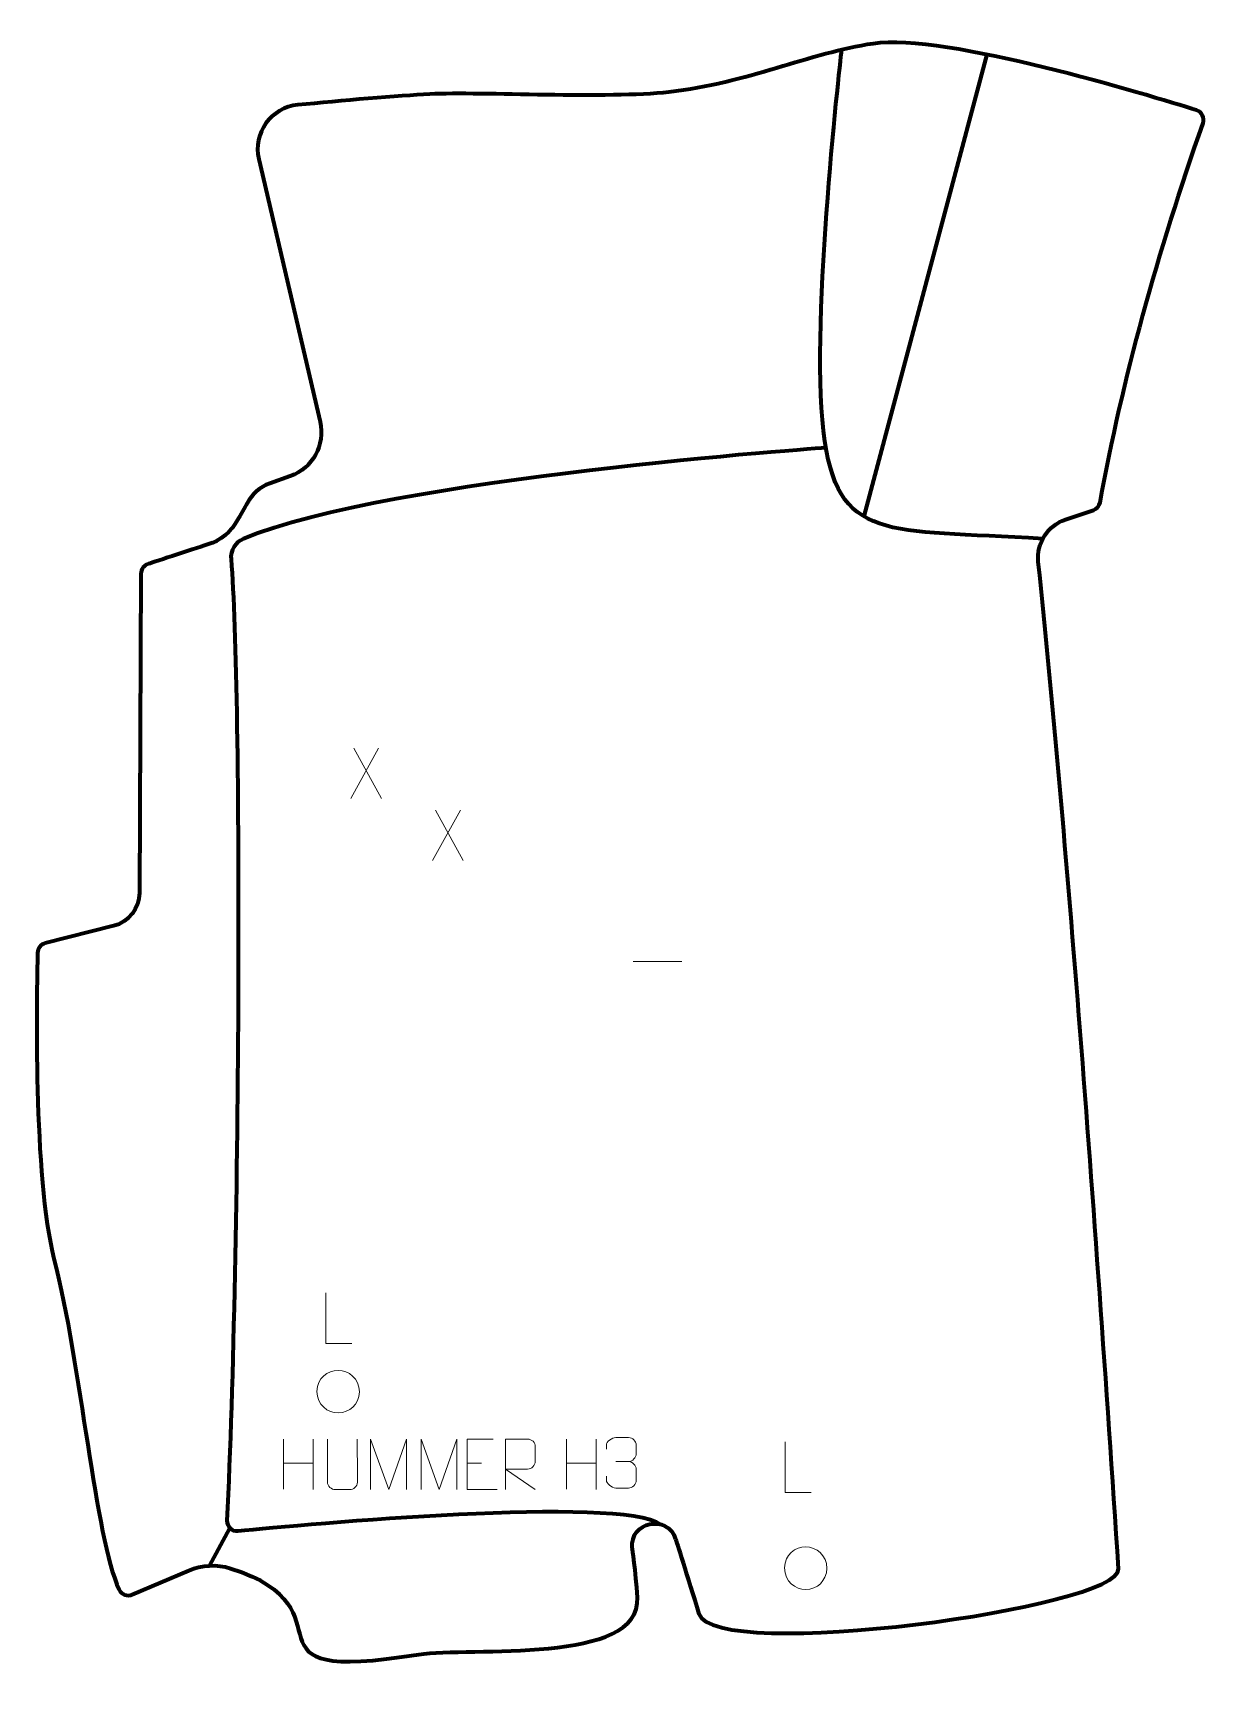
# Model space of a CAD drawing. Header units: millimetres. Extents: x -290 to 289, y -399 to 419.
import ezdxf

# ---------------------------------------------------------------- set-up
doc = ezdxf.new("R2010")
doc.units = ezdxf.units.MM
doc.header["$MEASUREMENT"] = 0
for name, color, linetype in [('layer 1', 7, 'Continuous'), ('layer 2', 7, 'Continuous'), ('layer 3', 7, 'Continuous')]:
    doc.layers.add(name, color=color, linetype=linetype)

msp = doc.modelspace()

# ---------------------------------------------------------------- linework, layer by layer
at = {"layer": 'layer 1', "color": 250, "lineweight": 9}
msp.add_open_spline([(6.4876, -40.6671), (6.4876, -40.6671), (30.4656, -40.6671), (30.4656, -40.6671)], degree=3, dxfattribs=at)
for points, knots in [([(-150.0276, -253.3382), (-149.9569, -246.6978), (-144.6829, -242.8518), (-139.5276, -242.9488), (-139.5276, -242.9488), (-134.3723, -242.8518), (-129.0983, -246.9152), (-129.0276, -253.5556), (-129.0276, -253.5556), (-129.3978, -259.8849), (-133.8397, -263.9156), (-139.5276, -263.945), (-139.5276, -263.945), (-144.6829, -264.042), (-149.9569, -259.9786), (-150.0276, -253.3382)], [0, 0, 0, 0, 0.2, 0.2, 0.2, 0.2, 0.4, 0.4, 0.4, 0.4, 0.6, 0.6, 0.6, 0.6, 1, 1, 1, 1]), ([(94.5084, -303.3108), (94.5084, -303.3108), (81.5593, -303.3108), (81.5593, -303.3108), (81.5593, -303.3108), (81.5593, -303.3108), (81.5593, -278.3572), (81.5593, -278.3572)], [0, 0, 0, 0, 0.33333333, 0.33333333, 0.33333333, 0.33333333, 1, 1, 1, 1]), ([(81.2955, -340.6959), (81.3662, -334.0555), (86.6402, -330.2095), (91.7955, -330.3065), (91.7955, -330.3065), (96.9508, -330.2095), (102.2248, -334.2729), (102.2955, -340.9133), (102.2955, -340.9133), (101.9253, -347.2426), (97.4834, -351.2733), (91.7955, -351.3027), (91.7955, -351.3027), (86.6402, -351.3997), (81.3662, -347.3363), (81.2955, -340.6959)], [0, 0, 0, 0, 0.2, 0.2, 0.2, 0.2, 0.4, 0.4, 0.4, 0.4, 0.6, 0.6, 0.6, 0.6, 1, 1, 1, 1])]:
    msp.add_open_spline(points, degree=3, knots=knots, dxfattribs=at)
at = {"layer": 'layer 2', "color": 12, "lineweight": 200}
msp.add_open_spline([(-192.7657, -340.887), (-199.5677, -338.7431), (-206.9192, -339.1481), (-213.4766, -341.9506), (-213.4766, -341.9506), (-213.4766, -341.9506), (-241.3567, -353.866), (-241.3567, -353.866), (-241.3567, -353.866), (-243.825, -354.9208), (-246.6998, -353.848), (-247.8393, -351.4188), (-247.8393, -351.4188), (-259.8365, -325.8456), (-266.63, -240.1516), (-280.1004, -187.8114), (-280.1004, -187.8114), (-290.4636, -147.5439), (-288.6941, -56.0313), (-288.1776, -36.3336), (-288.1776, -36.3336), (-288.1191, -34.0977), (-286.5799, -32.1757), (-284.4103, -31.625), (-284.4103, -31.625), (-284.4103, -31.625), (-250.6221, -23.0511), (-250.6221, -23.0511), (-250.6221, -23.0511), (-243.1121, -21.1454), (-237.8419, -14.407), (-237.8066, -6.6653), (-237.8066, -6.6653), (-237.8066, -6.6653), (-237.0869, 151.2211), (-237.0869, 151.2211), (-237.0869, 151.2211), (-237.0768, 153.433), (-235.6121, 155.3751), (-233.4868, 155.9945), (-233.4868, 155.9945), (-233.4868, 155.9945), (-211.4799, 163.2819), (-204.0959, 165.5587), (-204.0959, 165.5587), (-197.7067, 167.5286), (-192.4542, 171.9344), (-189.2679, 177.8075), (-189.2679, 177.8075), (-188.1288, 179.9069), (-185.6604, 183.9991), (-184.5132, 186.0939), (-184.5132, 186.0939), (-182.0617, 190.5703), (-178.2097, 194.1182), (-173.3965, 195.8249), (-173.3965, 195.8249), (-173.3965, 195.8249), (-163.2082, 199.437), (-163.2082, 199.437), (-163.2082, 199.437), (-152.1758, 203.3483), (-145.8438, 214.9155), (-148.4991, 226.307), (-148.4991, 226.307), (-148.4991, 226.307), (-178.7862, 356.2552), (-178.7862, 356.2552), (-178.7862, 356.2552), (-181.8067, 369.2145), (-172.7046, 381.8619), (-159.4476, 383.1231), (-159.4476, 383.1231), (-138.4411, 385.1219), (-109.49, 387.7251), (-94.2324, 388.4345), (-94.2324, 388.4345), (-68.5336, 389.6287), (-5.8058, 386.0653), (24.1016, 389.4336), (24.1016, 389.4336), (62.9484, 393.8087), (93.6267, 408.7817), (125.1033, 413.4098), (125.1033, 413.4098), (160.9095, 418.6743), (261.6653, 387.8581), (285.1275, 380.4529), (285.1275, 380.4529), (287.8238, 379.602), (289.2741, 376.6902), (288.3357, 374.0246), (288.3357, 374.0246), (265.8091, 310.0247), (248.554, 247.4437), (237.3879, 186.5017), (237.3879, 186.5017), (237.0616, 184.7184), (235.7983, 183.2519), (234.0802, 182.6688), (234.0802, 182.6688), (234.0802, 182.6688), (220.3081, 177.9955), (220.3081, 177.9955), (220.3081, 177.9955), (211.4749, 174.998), (205.8873, 166.2992), (206.8454, 157.0275), (206.8454, 157.0275), (221.3638, 16.5078), (234.3084, -155.6629), (246.5347, -341.0955), (246.5347, -341.0955), (247.8145, -360.516), (46.6324, -387.7828), (38.9707, -363.3354), (38.9707, -363.3354), (33.3164, -345.2928), (27.4258, -326.4968), (27.4258, -326.4968), (27.4258, -326.4968), (23.4624, -313.8508), (4.6286, -317.7239), (5.9861, -330.9062), (5.9861, -330.9062), (5.9861, -330.9062), (7.68, -341.8761), (8.5019, -355.3358), (8.5019, -355.3358), (10.5468, -388.8244), (-74.6917, -379.5437), (-99.5822, -383.4765), (-99.5822, -383.4765), (-195.1406, -398.5751), (-128.5873, -361.1097), (-192.7657, -340.887)], degree=3, knots=[0, 0, 0, 0, 0.02857143, 0.02857143, 0.02857143, 0.02857143, 0.05714286, 0.05714286, 0.05714286, 0.05714286, 0.08571429, 0.08571429, 0.08571429, 0.08571429, 0.11428571, 0.11428571, 0.11428571, 0.11428571, 0.14285714, 0.14285714, 0.14285714, 0.14285714, 0.17142857, 0.17142857, 0.17142857, 0.17142857, 0.2, 0.2, 0.2, 0.2, 0.22857143, 0.22857143, 0.22857143, 0.22857143, 0.25714286, 0.25714286, 0.25714286, 0.25714286, 0.28571429, 0.28571429, 0.28571429, 0.28571429, 0.31428571, 0.31428571, 0.31428571, 0.31428571, 0.34285714, 0.34285714, 0.34285714, 0.34285714, 0.37142857, 0.37142857, 0.37142857, 0.37142857, 0.4, 0.4, 0.4, 0.4, 0.42857143, 0.42857143, 0.42857143, 0.42857143, 0.45714286, 0.45714286, 0.45714286, 0.45714286, 0.48571429, 0.48571429, 0.48571429, 0.48571429, 0.51428571, 0.51428571, 0.51428571, 0.51428571, 0.54285714, 0.54285714, 0.54285714, 0.54285714, 0.57142857, 0.57142857, 0.57142857, 0.57142857, 0.6, 0.6, 0.6, 0.6, 0.62857143, 0.62857143, 0.62857143, 0.62857143, 0.65714286, 0.65714286, 0.65714286, 0.65714286, 0.68571429, 0.68571429, 0.68571429, 0.68571429, 0.71428571, 0.71428571, 0.71428571, 0.71428571, 0.74285714, 0.74285714, 0.74285714, 0.74285714, 0.77142857, 0.77142857, 0.77142857, 0.77142857, 0.8, 0.8, 0.8, 0.8, 0.82857143, 0.82857143, 0.82857143, 0.82857143, 0.85714286, 0.85714286, 0.85714286, 0.85714286, 0.88571429, 0.88571429, 0.88571429, 0.88571429, 0.91428571, 0.91428571, 0.91428571, 0.91428571, 0.94285714, 0.94285714, 0.94285714, 0.94285714, 1, 1, 1, 1], dxfattribs=at)
at = {"layer": 'layer 2', "color": 250, "lineweight": 9}
for points in [[(-119.5601, 64.9379), (-119.5601, 64.9379), (-133.3007, 40.0421), (-133.3007, 40.0421)], [(-131.8461, 64.9379), (-131.8461, 64.9379), (-118.1055, 39.9844), (-118.1055, 39.9844)], [(-79.0575, 34.1858), (-79.0575, 34.1858), (-92.7981, 9.29), (-92.7981, 9.29)], [(-91.3435, 34.1858), (-91.3435, 34.1858), (-77.6029, 9.2323), (-77.6029, 9.2323)], [(-166.5241, -276.9442), (-166.5241, -276.9442), (-166.5241, -301.7217), (-166.5241, -301.7217)], [(-151.8808, -276.9442), (-151.8808, -276.9442), (-151.8808, -301.8977), (-151.8808, -301.8977)], [(-26.5241, -276.9442), (-26.5241, -276.9442), (-26.5241, -301.7217), (-26.5241, -301.7217)], [(-11.8808, -276.9442), (-11.8808, -276.9442), (-11.8808, -301.8977), (-11.8808, -301.8977)], [(-166.5241, -288.8265), (-166.5241, -288.8265), (-151.8808, -288.8261), (-151.8808, -288.8261)], [(-75.7032, -288.8165), (-75.7032, -288.8165), (-68.5351, -288.8165), (-68.5351, -288.8165)], [(-26.5241, -288.8265), (-26.5241, -288.8265), (-11.8808, -288.8261), (-11.8808, -288.8261)], [(-2.1197, -288.1048), (-2.1197, -288.1048), (4.0767, -288.1048), (4.0767, -288.1048)]]:
    msp.add_open_spline(points, degree=3, dxfattribs=at)
for points, knots in [([(-132.6805, -229.5803), (-132.6805, -229.5803), (-145.6296, -229.5803), (-145.6296, -229.5803), (-145.6296, -229.5803), (-145.6296, -229.5803), (-145.6296, -204.6267), (-145.6296, -204.6267)], [0, 0, 0, 0, 0.33333333, 0.33333333, 0.33333333, 0.33333333, 1, 1, 1, 1]), ([(-130.0787, -276.9404), (-130.0791, -282.4799), (-129.9833, -292.6817), (-129.9829, -298.2221), (-129.9829, -298.2221), (-130.1227, -300.4616), (-131.7999, -301.8878), (-133.9476, -301.8983), (-133.9476, -301.8983), (-136.2795, -301.8979), (-138.6114, -301.8979), (-140.9429, -301.8983), (-140.9429, -301.8983), (-142.8679, -301.9998), (-144.84, -300.1833), (-144.8288, -298.2388), (-144.8288, -298.2388), (-144.8285, -292.6769), (-144.7331, -282.5015), (-144.7335, -276.9404)], [0, 0, 0, 0, 0.16666667, 0.16666667, 0.16666667, 0.16666667, 0.33333333, 0.33333333, 0.33333333, 0.33333333, 0.5, 0.5, 0.5, 0.5, 0.66666667, 0.66666667, 0.66666667, 0.66666667, 1, 1, 1, 1]), ([(-123.4621, -301.8977), (-123.4621, -301.8977), (-123.4621, -276.9398), (-123.4621, -276.9398), (-123.4621, -276.9398), (-123.4621, -276.9398), (-114.537, -301.8977), (-114.537, -301.8977), (-114.537, -301.8977), (-114.537, -301.8977), (-105.7771, -276.9403), (-105.7771, -276.9403), (-105.7771, -276.9403), (-105.7771, -276.9403), (-105.7771, -301.8977), (-105.7771, -301.8977)], [0, 0, 0, 0, 0.2, 0.2, 0.2, 0.2, 0.4, 0.4, 0.4, 0.4, 0.6, 0.6, 0.6, 0.6, 1, 1, 1, 1]), ([(-98.4621, -301.8977), (-98.4621, -301.8977), (-98.4621, -276.9398), (-98.4621, -276.9398), (-98.4621, -276.9398), (-98.4621, -276.9398), (-89.537, -301.8977), (-89.537, -301.8977), (-89.537, -301.8977), (-89.537, -301.8977), (-80.7771, -276.9403), (-80.7771, -276.9403), (-80.7771, -276.9403), (-80.7771, -276.9403), (-80.7771, -301.8977), (-80.7771, -301.8977)], [0, 0, 0, 0, 0.2, 0.2, 0.2, 0.2, 0.4, 0.4, 0.4, 0.4, 0.6, 0.6, 0.6, 0.6, 1, 1, 1, 1]), ([(-62.8293, -276.9368), (-62.8293, -276.9368), (-75.7032, -276.9368), (-75.7032, -276.9368), (-75.7032, -276.9368), (-75.7032, -276.9368), (-75.7032, -301.8904), (-75.7032, -301.8904), (-75.7032, -301.8904), (-75.7032, -301.8904), (-60.8374, -301.8904), (-60.8374, -301.8904)], [0, 0, 0, 0, 0.25, 0.25, 0.25, 0.25, 0.5, 0.5, 0.5, 0.5, 1, 1, 1, 1]), ([(-56.6761, -301.8941), (-56.6761, -301.8941), (-56.6761, -276.9406), (-56.6761, -276.9406), (-56.6761, -276.9406), (-53.0813, -276.9406), (-49.4858, -276.9406), (-45.8906, -276.9406), (-45.8906, -276.9406), (-43.5653, -276.9783), (-42.008, -278.4683), (-42.0121, -280.8347), (-42.0121, -280.8347), (-42.0125, -282.8702), (-42.0125, -285.9296), (-42.0121, -287.9656), (-42.0121, -287.9656), (-42.0186, -289.8411), (-43.8309, -291.7829), (-45.8404, -291.802), (-45.8404, -291.802), (-45.8404, -291.802), (-56.6761, -291.802), (-56.6761, -291.802), (-56.6761, -291.802), (-56.6761, -291.802), (-42.0214, -301.8941), (-42.0214, -301.8941)], [0, 0, 0, 0, 0.125, 0.125, 0.125, 0.125, 0.25, 0.25, 0.25, 0.25, 0.375, 0.375, 0.375, 0.375, 0.5, 0.5, 0.5, 0.5, 0.625, 0.625, 0.625, 0.625, 0.75, 0.75, 0.75, 0.75, 1, 1, 1, 1]), ([(-6.8294, -281.8596), (-6.8294, -281.8596), (-6.8294, -280.0024), (-6.8294, -280.0024), (-6.8294, -280.0024), (-6.8437, -278.2605), (-4.1792, -276.1424), (-2.1201, -276.1651), (-2.1201, -276.1651), (-0.056, -276.1651), (2.008, -276.1651), (4.0717, -276.1651), (4.0717, -276.1651), (6.2662, -276.1563), (7.8645, -278.0031), (7.9089, -279.9152), (7.9089, -279.9152), (7.9085, -281.3503), (7.9085, -282.7854), (7.9089, -284.2209), (7.9089, -284.2209), (7.8603, -285.8744), (6.2577, -288.1044), (4.0594, -288.0944), (4.0594, -288.0944), (6.2631, -288.1056), (7.8711, -289.9088), (7.9251, -291.9683), (7.9251, -291.9683), (7.9247, -293.753), (7.9247, -295.5377), (7.9251, -297.3228), (7.9251, -297.3228), (7.9352, -299.3842), (5.8803, -301.1473), (4.0594, -301.1392), (4.0594, -301.1392), (1.9941, -301.1389), (-0.0711, -301.1389), (-2.1367, -301.1392), (-2.1367, -301.1392), (-4.3053, -301.1277), (-6.8363, -298.7275), (-6.8549, -297.2657), (-6.8549, -297.2657), (-6.8549, -297.2657), (-6.8549, -295.3571), (-6.8549, -295.3571)], [0, 0, 0, 0, 0.07692308, 0.07692308, 0.07692308, 0.07692308, 0.15384615, 0.15384615, 0.15384615, 0.15384615, 0.23076923, 0.23076923, 0.23076923, 0.23076923, 0.30769231, 0.30769231, 0.30769231, 0.30769231, 0.38461538, 0.38461538, 0.38461538, 0.38461538, 0.46153846, 0.46153846, 0.46153846, 0.46153846, 0.53846154, 0.53846154, 0.53846154, 0.53846154, 0.61538462, 0.61538462, 0.61538462, 0.61538462, 0.69230769, 0.69230769, 0.69230769, 0.69230769, 0.76923077, 0.76923077, 0.76923077, 0.76923077, 0.84615385, 0.84615385, 0.84615385, 0.84615385, 1, 1, 1, 1])]:
    msp.add_open_spline(points, degree=3, knots=knots, dxfattribs=at)
at = {"layer": 'layer 3', "color": 142, "lineweight": 200}
for points, knots in [([(209.0759, 168.4479), (131.6778, 173.4619), (107.1743, 165.699), (100.6002, 221.8306), (100.6002, 221.8306), (94.0259, 277.9624), (109.6, 410.3793), (109.6, 410.3793)], [0, 0, 0, 0, 0.33333333, 0.33333333, 0.33333333, 0.33333333, 1, 1, 1, 1]), ([(101.7956, 213.4706), (101.7956, 213.4706), (-113.9629, 198.57), (-186.4044, 168.4082), (-186.4044, 168.4082), (-190.4226, 166.7353), (-192.8962, 162.6685), (-192.5297, 158.3343), (-192.5297, 158.3343), (-187.0197, 93.1561), (-187.9164, -182.521), (-194.5426, -317.1795), (-194.5426, -317.1795), (-194.6927, -320.2282), (-192.0976, -322.6948), (-189.0573, -322.3939), (-189.0573, -322.3939), (-156.8007, -319.202), (0.2478, -304.5186), (20.0948, -319.1674)], [0, 0, 0, 0, 0.16666667, 0.16666667, 0.16666667, 0.16666667, 0.33333333, 0.33333333, 0.33333333, 0.33333333, 0.5, 0.5, 0.5, 0.5, 0.66666667, 0.66666667, 0.66666667, 0.66666667, 1, 1, 1, 1])]:
    msp.add_open_spline(points, degree=3, knots=knots, dxfattribs=at)
for points in [[(181.3825, 408.0445), (181.3825, 408.0445), (120.5661, 179.4695), (120.5661, 179.4695)], [(-203.1837, -339.5625), (-203.1837, -339.5625), (-193.0534, -320.9859), (-193.0534, -320.9859)]]:
    msp.add_open_spline(points, degree=3, dxfattribs=at)

doc.saveas('drawing.dxf')
